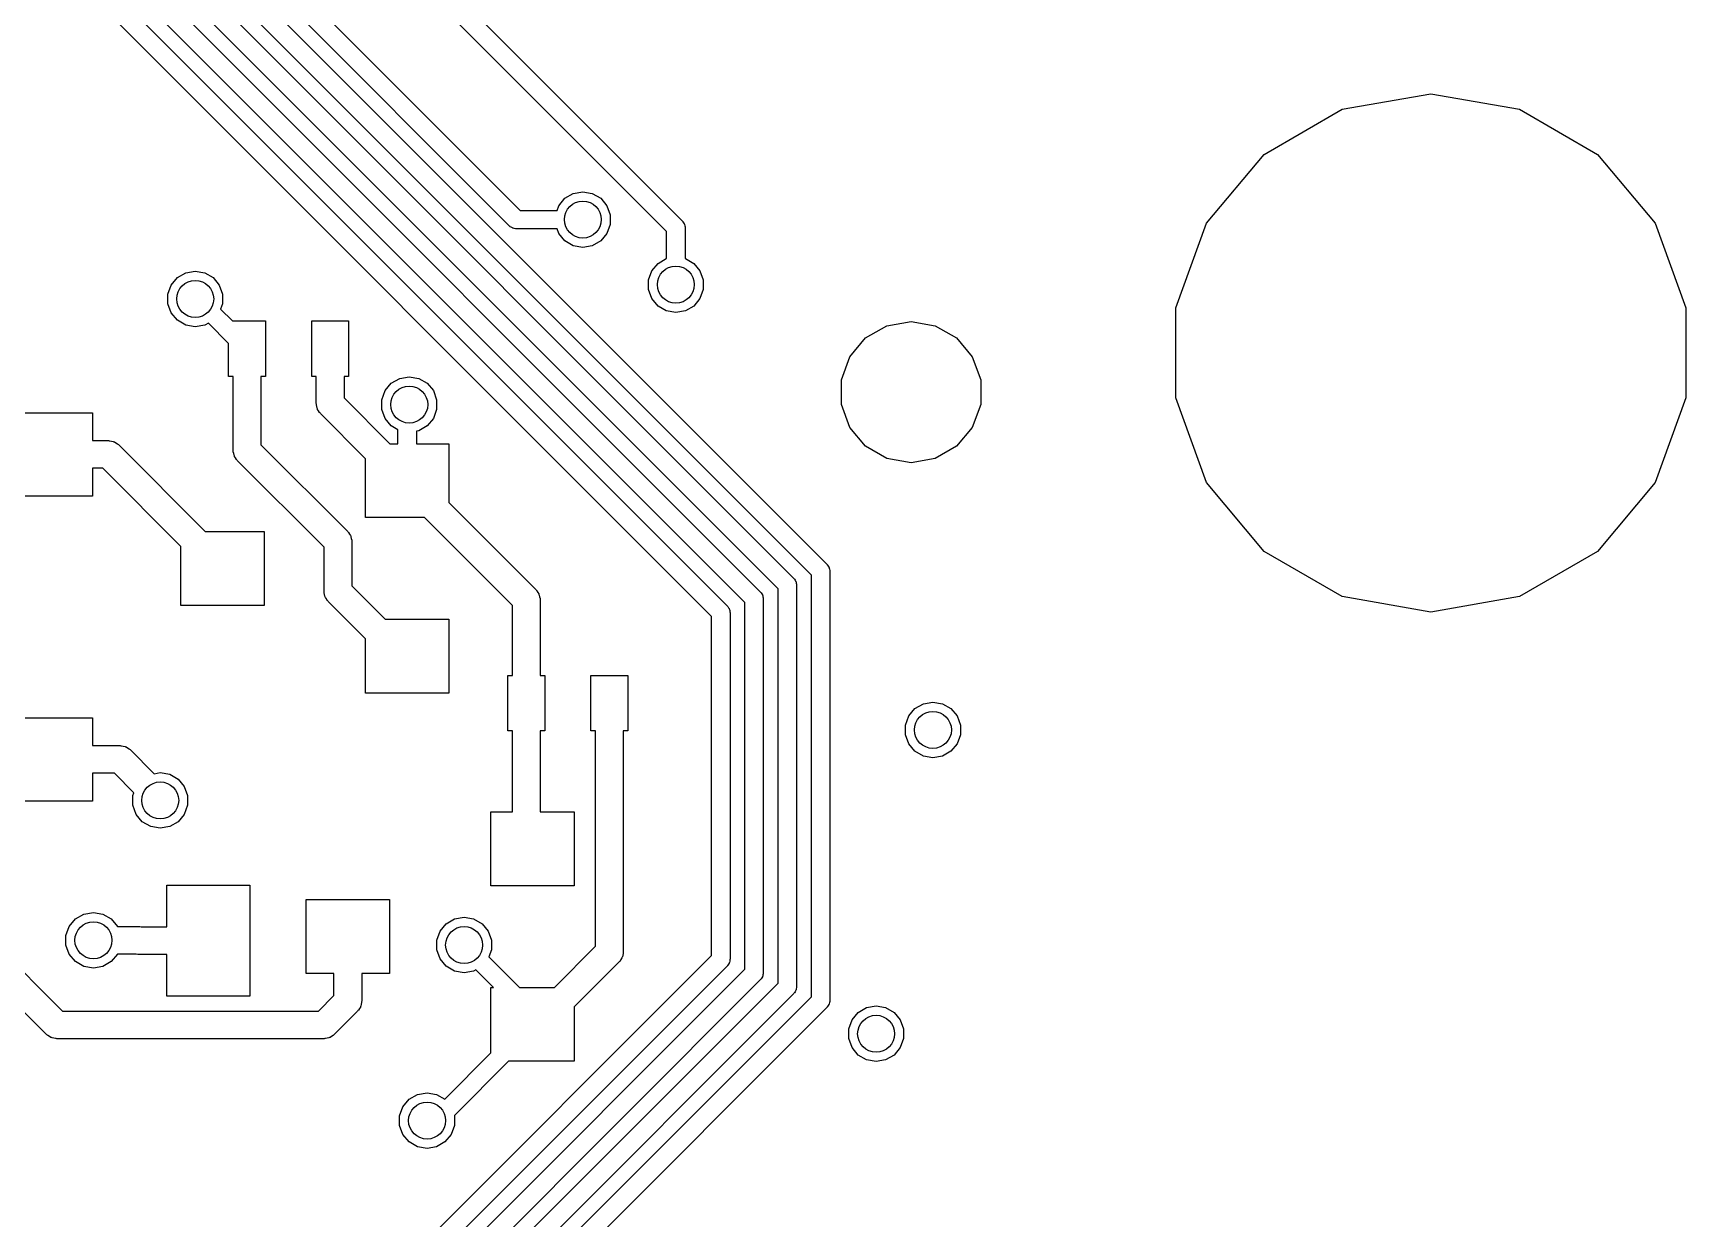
# Model space of a CAD drawing. Extents: x 85.4 to 167.1, y -165.3 to -88.8.
# Drawn here: x 149.25 to 167.15, y -136.33 to -123.5 of the extents above; entities that cross this region are included whole.
import ezdxf

# ---------------------------------------------------------------- set-up
doc = ezdxf.new("R2010")
doc.units = 0
doc.header["$MEASUREMENT"] = 0
doc.layers.add('BLACK', color=7, linetype='CONTINUOUS')

msp = doc.modelspace()

# ---------------------------------------------------------------- linework, layer by layer
at = {"layer": 'Black'}
for p, q in [((151.519, -120.771), (156.283, -125.536)), ((156.112, -125.648), (151.348, -120.884)), ((150.439, -121.841), (157.85, -129.252)), ((154.413, -125.59), (150.628, -121.804)), ((150.799, -121.692), (154.525, -125.419)), ((149.062, -121.993), (156.77, -129.7)), ((150.079, -121.991), (157.49, -129.402)), ((157.679, -129.365), (150.268, -121.954)), ((156.599, -129.812), (148.892, -122.105)), ((149.719, -122.14), (157.13, -129.551)), ((157.319, -129.514), (149.908, -122.103)), ((156.959, -129.663), (149.548, -122.252)), ((163.426, -124.326), (164.385, -124.157)), ((164.385, -124.157), (165.344, -124.326)), ((162.582, -124.813), (163.426, -124.326)), ((165.344, -124.326), (166.188, -124.813)), ((161.956, -125.559), (162.582, -124.813)), ((166.188, -124.813), (166.814, -125.559)), ((155.012, -125.288), (155.102, -125.236)), ((155.102, -125.236), (155.205, -125.218)), ((155.205, -125.218), (155.308, -125.236)), ((155.308, -125.236), (155.399, -125.288)), ((154.525, -125.419), (154.926, -125.419)), ((154.926, -125.419), (154.945, -125.369)), ((154.945, -125.369), (155.012, -125.288)), ((155.399, -125.288), (155.466, -125.369)), ((155.466, -125.369), (155.502, -125.467)), ((154.417, -125.592), (154.413, -125.59)), ((154.42, -125.596), (154.417, -125.592)), ((154.431, -125.602), (154.42, -125.596)), ((154.442, -125.61), (154.431, -125.602)), ((154.446, -125.611), (154.442, -125.61)), ((154.45, -125.613), (154.446, -125.611)), ((155.502, -125.571), (155.466, -125.67)), ((155.502, -125.467), (155.502, -125.571)), ((156.283, -125.536), (156.286, -125.539)), ((156.286, -125.539), (156.289, -125.542)), ((156.289, -125.542), (156.295, -125.554)), ((156.295, -125.554), (156.303, -125.564)), ((156.303, -125.564), (156.304, -125.569)), ((156.304, -125.569), (156.306, -125.572)), ((156.306, -125.572), (156.309, -125.585)), ((156.309, -125.585), (156.312, -125.598)), ((156.312, -125.598), (156.312, -125.602)), ((156.312, -125.602), (156.312, -125.607)), ((156.312, -125.607), (156.312, -125.94)), ((161.623, -126.475), (161.956, -125.559)), ((166.814, -125.559), (167.147, -126.475)), ((154.463, -125.615), (154.45, -125.613)), ((154.475, -125.619), (154.463, -125.615)), ((154.48, -125.618), (154.475, -125.619)), ((154.484, -125.619), (154.48, -125.618)), ((154.926, -125.619), (154.484, -125.619)), ((154.945, -125.67), (154.926, -125.619)), ((155.012, -125.75), (154.945, -125.67)), ((155.102, -125.802), (155.012, -125.75)), ((155.399, -125.75), (155.308, -125.802)), ((155.466, -125.67), (155.399, -125.75)), ((156.112, -125.94), (156.112, -125.648)), ((155.205, -125.82), (155.102, -125.802)), ((155.308, -125.802), (155.205, -125.82)), ((156.019, -125.993), (156.109, -125.94)), ((156.109, -125.94), (156.112, -125.94)), ((156.312, -125.94), (156.315, -125.94)), ((156.315, -125.94), (156.406, -125.993)), ((150.748, -126.227), (150.816, -126.147)), ((150.816, -126.147), (150.906, -126.095)), ((150.906, -126.095), (151.009, -126.076)), ((151.009, -126.076), (151.112, -126.095)), ((151.112, -126.095), (151.203, -126.147)), ((151.203, -126.147), (151.27, -126.227)), ((155.916, -126.171), (155.952, -126.073)), ((155.952, -126.073), (156.019, -125.993)), ((156.406, -125.993), (156.473, -126.073)), ((156.473, -126.073), (156.509, -126.171)), ((150.713, -126.325), (150.748, -126.227)), ((150.713, -126.43), (150.713, -126.325)), ((151.27, -126.227), (151.306, -126.325)), ((151.306, -126.325), (151.306, -126.43)), ((155.916, -126.276), (155.916, -126.171)), ((155.952, -126.374), (155.916, -126.276)), ((156.509, -126.276), (156.473, -126.374)), ((156.509, -126.171), (156.509, -126.276)), ((150.748, -126.528), (150.713, -126.43)), ((151.306, -126.43), (151.284, -126.489)), ((151.284, -126.489), (151.412, -126.616)), ((156.019, -126.454), (155.952, -126.374)), ((156.109, -126.506), (156.019, -126.454)), ((156.212, -126.525), (156.109, -126.506)), ((156.315, -126.506), (156.212, -126.525)), ((156.406, -126.454), (156.315, -126.506)), ((156.473, -126.374), (156.406, -126.454)), ((161.623, -127.449), (161.623, -126.475)), ((167.147, -126.475), (167.147, -127.449)), ((150.816, -126.608), (150.748, -126.528)), ((150.906, -126.661), (150.816, -126.608)), ((151.009, -126.679), (150.906, -126.661)), ((151.112, -126.661), (151.009, -126.679)), ((151.151, -126.638), (151.112, -126.661)), ((151.37, -126.858), (151.151, -126.638)), ((151.412, -126.616), (151.77, -126.616)), ((151.77, -126.616), (151.77, -127.216)), ((152.27, -127.216), (152.27, -126.616)), ((152.27, -126.616), (152.67, -126.616)), ((152.67, -126.616), (152.67, -127.216)), ((158.267, -126.8), (158.497, -126.667)), ((158.497, -126.667), (158.759, -126.621)), ((158.759, -126.621), (159.02, -126.667)), ((159.02, -126.667), (159.25, -126.8)), ((151.37, -127.216), (151.37, -126.858)), ((158.096, -127.004), (158.267, -126.8)), ((159.25, -126.8), (159.421, -127.004)), ((158.005, -127.253), (158.096, -127.004)), ((159.421, -127.004), (159.512, -127.253)), ((151.42, -127.216), (151.37, -127.216)), ((151.42, -128.018), (151.42, -127.216)), ((151.77, -127.216), (151.72, -127.216)), ((151.72, -127.216), (151.72, -127.956)), ((152.32, -127.216), (152.27, -127.216)), ((152.32, -127.51), (152.32, -127.216)), ((152.67, -127.216), (152.62, -127.216)), ((152.62, -127.216), (152.62, -127.448)), ((153.223, -127.238), (153.326, -127.219)), ((153.326, -127.219), (153.429, -127.238)), ((153.029, -127.468), (153.065, -127.37)), ((153.065, -127.37), (153.132, -127.29)), ((153.132, -127.29), (153.223, -127.238)), ((153.429, -127.238), (153.519, -127.29)), ((153.519, -127.29), (153.587, -127.37)), ((153.587, -127.37), (153.622, -127.468)), ((158.005, -127.519), (158.005, -127.253)), ((159.512, -127.253), (159.512, -127.519)), ((152.321, -127.516), (152.32, -127.51)), ((152.321, -127.523), (152.321, -127.516)), ((152.326, -127.542), (152.321, -127.523)), ((152.329, -127.561), (152.326, -127.542)), ((152.333, -127.567), (152.329, -127.561)), ((152.334, -127.573), (152.333, -127.567)), ((152.345, -127.589), (152.334, -127.573)), ((152.62, -127.448), (153.116, -127.944)), ((153.029, -127.573), (153.029, -127.468)), ((153.065, -127.671), (153.029, -127.573)), ((153.622, -127.573), (153.587, -127.671)), ((153.622, -127.468), (153.622, -127.573)), ((158.096, -127.768), (158.005, -127.519)), ((159.512, -127.519), (159.421, -127.768)), ((161.956, -128.364), (161.623, -127.449)), ((167.147, -127.449), (166.814, -128.364)), ((148.697, -127.61), (149.897, -127.61)), ((149.897, -127.61), (149.897, -127.91)), ((152.355, -127.606), (152.345, -127.589)), ((152.36, -127.61), (152.355, -127.606)), ((152.364, -127.616), (152.36, -127.61)), ((152.854, -128.106), (152.364, -127.616)), ((153.132, -127.751), (153.065, -127.671)), ((153.204, -127.793), (153.132, -127.751)), ((153.519, -127.751), (153.429, -127.804)), ((153.587, -127.671), (153.519, -127.751)), ((149.897, -127.91), (150.07, -127.91)), ((150.07, -127.91), (150.077, -127.911)), ((150.077, -127.911), (150.084, -127.911)), ((150.084, -127.911), (150.102, -127.916)), ((150.102, -127.916), (150.122, -127.919)), ((150.122, -127.919), (150.127, -127.922)), ((150.127, -127.922), (150.134, -127.924)), ((150.134, -127.924), (150.15, -127.935)), ((150.15, -127.935), (150.167, -127.945)), ((153.204, -127.944), (153.204, -127.793)), ((153.429, -127.804), (153.404, -127.808)), ((153.404, -127.808), (153.404, -127.944)), ((158.267, -127.972), (158.096, -127.768)), ((159.421, -127.768), (159.25, -127.972)), ((150.167, -127.945), (150.171, -127.95)), ((150.171, -127.95), (150.177, -127.954)), ((150.177, -127.954), (151.116, -128.894)), ((151.421, -128.024), (151.42, -128.018)), ((151.421, -128.031), (151.421, -128.024)), ((151.426, -128.05), (151.421, -128.031)), ((151.429, -128.069), (151.426, -128.05)), ((151.433, -128.075), (151.429, -128.069)), ((151.434, -128.081), (151.433, -128.075)), ((151.445, -128.097), (151.434, -128.081)), ((151.455, -128.114), (151.445, -128.097)), ((151.46, -128.118), (151.455, -128.114)), ((151.72, -127.956), (152.66, -128.895)), ((152.854, -128.744), (152.854, -128.106)), ((153.116, -127.944), (153.204, -127.944)), ((153.404, -127.944), (153.754, -127.944)), ((153.754, -127.944), (153.754, -128.581)), ((158.497, -128.105), (158.267, -127.972)), ((158.759, -128.151), (158.497, -128.105)), ((159.02, -128.105), (158.759, -128.151)), ((159.25, -127.972), (159.02, -128.105)), ((150.008, -128.21), (149.897, -128.21)), ((149.897, -128.21), (149.897, -128.51)), ((150.854, -129.056), (150.008, -128.21)), ((151.464, -128.124), (151.46, -128.118)), ((152.404, -129.064), (151.464, -128.124)), ((162.582, -129.11), (161.956, -128.364)), ((166.814, -128.364), (166.188, -129.11)), ((149.897, -128.51), (148.697, -128.51)), ((153.754, -128.581), (154.699, -129.526)), ((153.492, -128.744), (152.854, -128.744)), ((154.443, -129.695), (153.492, -128.744)), ((151.116, -128.894), (151.754, -128.894)), ((151.754, -128.894), (151.754, -129.694)), ((152.66, -128.895), (152.664, -128.901)), ((152.664, -128.901), (152.669, -128.905)), ((152.669, -128.905), (152.679, -128.922)), ((152.679, -128.922), (152.69, -128.938)), ((152.69, -128.938), (152.692, -128.945)), ((152.692, -128.945), (152.695, -128.95)), ((152.695, -128.95), (152.698, -128.97)), ((152.698, -128.97), (152.703, -128.988)), ((152.703, -128.988), (152.703, -128.995)), ((152.703, -128.995), (152.704, -129.002)), ((152.704, -129.002), (152.704, -129.481)), ((150.854, -129.694), (150.854, -129.056)), ((152.404, -129.544), (152.404, -129.064)), ((163.426, -129.597), (162.582, -129.11)), ((166.188, -129.11), (165.344, -129.597)), ((157.679, -133.928), (157.679, -129.365)), ((157.85, -129.252), (157.852, -129.256)), ((157.852, -129.256), (157.855, -129.259)), ((157.855, -129.259), (157.862, -129.27)), ((157.862, -129.27), (157.87, -129.281)), ((157.87, -129.281), (157.871, -129.285)), ((157.871, -129.285), (157.873, -129.289)), ((157.873, -129.289), (157.875, -129.302)), ((157.875, -129.302), (157.878, -129.314)), ((157.878, -129.314), (157.878, -129.319)), ((157.878, -129.319), (157.879, -129.323)), ((157.879, -129.323), (157.879, -133.969)), ((152.405, -129.55), (152.404, -129.544)), ((152.704, -129.481), (153.066, -129.844)), ((154.699, -129.526), (154.703, -129.532)), ((154.703, -129.532), (154.708, -129.536)), ((154.708, -129.536), (154.717, -129.553)), ((157.319, -133.779), (157.319, -129.514)), ((157.49, -129.402), (157.492, -129.405)), ((157.492, -129.405), (157.495, -129.408)), ((157.495, -129.408), (157.502, -129.419)), ((157.502, -129.419), (157.509, -129.43)), ((157.509, -129.43), (157.511, -129.434)), ((157.511, -129.434), (157.513, -129.438)), ((157.513, -129.438), (157.515, -129.451)), ((157.515, -129.451), (157.518, -129.464)), ((157.518, -129.464), (157.518, -129.468)), ((157.518, -129.468), (157.519, -129.472)), ((157.519, -129.472), (157.519, -133.82)), ((151.754, -129.694), (150.854, -129.694)), ((152.404, -129.557), (152.405, -129.55)), ((152.41, -129.576), (152.404, -129.557)), ((152.413, -129.595), (152.41, -129.576)), ((152.416, -129.601), (152.413, -129.595)), ((152.418, -129.607), (152.416, -129.601)), ((152.429, -129.623), (152.418, -129.607)), ((152.439, -129.64), (152.429, -129.623)), ((152.444, -129.644), (152.439, -129.64)), ((152.448, -129.65), (152.444, -129.644)), ((152.854, -130.056), (152.448, -129.65)), ((154.443, -130.451), (154.443, -129.695)), ((154.717, -129.553), (154.729, -129.569)), ((154.729, -129.569), (154.73, -129.575)), ((154.73, -129.575), (154.734, -129.581)), ((154.734, -129.581), (154.737, -129.6)), ((154.737, -129.6), (154.742, -129.619)), ((154.742, -129.619), (154.742, -129.626)), ((154.742, -129.626), (154.743, -129.632)), ((154.743, -129.632), (154.743, -130.451)), ((156.77, -129.7), (156.772, -129.703)), ((156.772, -129.703), (156.775, -129.706)), ((156.775, -129.706), (156.782, -129.718)), ((156.782, -129.718), (156.789, -129.728)), ((156.959, -133.629), (156.959, -129.663)), ((157.13, -129.551), (157.132, -129.554)), ((157.132, -129.554), (157.135, -129.557)), ((157.135, -129.557), (157.142, -129.568)), ((157.142, -129.568), (157.149, -129.579)), ((157.149, -129.579), (157.151, -129.583)), ((157.151, -129.583), (157.153, -129.587)), ((157.153, -129.587), (157.155, -129.6)), ((157.155, -129.6), (157.158, -129.613)), ((157.158, -129.613), (157.158, -129.617)), ((157.158, -129.617), (157.159, -129.621)), ((157.159, -129.621), (157.159, -133.671)), ((164.385, -129.766), (163.426, -129.597)), ((165.344, -129.597), (164.385, -129.766)), ((153.066, -129.844), (153.754, -129.844)), ((153.754, -129.844), (153.754, -130.644)), ((156.599, -133.48), (156.599, -129.812)), ((156.789, -129.728), (156.791, -129.732)), ((156.791, -129.732), (156.793, -129.736)), ((156.793, -129.736), (156.795, -129.749)), ((156.795, -129.749), (156.798, -129.762)), ((156.798, -129.762), (156.798, -129.766)), ((156.798, -129.766), (156.799, -129.77)), ((156.799, -129.77), (156.799, -133.522)), ((152.854, -130.644), (152.854, -130.056)), ((154.393, -131.051), (154.393, -130.451)), ((154.393, -130.451), (154.443, -130.451)), ((154.743, -130.451), (154.793, -130.451)), ((154.793, -130.451), (154.793, -131.051)), ((155.293, -131.051), (155.293, -130.451)), ((155.293, -130.451), (155.693, -130.451)), ((155.693, -130.451), (155.693, -131.051)), ((153.754, -130.644), (152.854, -130.644)), ((158.801, -130.81), (158.892, -130.758)), ((158.892, -130.758), (158.995, -130.74)), ((158.995, -130.74), (159.098, -130.758)), ((159.098, -130.758), (159.189, -130.81)), ((148.697, -130.91), (149.897, -130.91)), ((149.897, -130.91), (149.897, -131.21)), ((158.698, -130.989), (158.734, -130.89)), ((158.734, -130.89), (158.801, -130.81)), ((159.189, -130.81), (159.256, -130.89)), ((159.256, -130.89), (159.292, -130.989)), ((154.443, -131.051), (154.393, -131.051)), ((154.443, -131.926), (154.443, -131.051)), ((154.793, -131.051), (154.743, -131.051)), ((154.743, -131.051), (154.743, -131.926)), ((155.343, -131.051), (155.293, -131.051)), ((155.343, -133.382), (155.343, -131.051)), ((155.693, -131.051), (155.643, -131.051)), ((155.643, -131.051), (155.643, -133.444)), ((158.698, -131.093), (158.698, -130.989)), ((158.734, -131.192), (158.698, -131.093)), ((159.292, -131.093), (159.256, -131.192)), ((159.292, -130.989), (159.292, -131.093)), ((149.897, -131.21), (150.197, -131.21)), ((150.197, -131.21), (150.204, -131.211)), ((150.204, -131.211), (150.21, -131.211)), ((150.21, -131.211), (150.229, -131.216)), ((150.229, -131.216), (150.249, -131.219)), ((150.249, -131.219), (150.254, -131.222)), ((150.254, -131.222), (150.261, -131.224)), ((150.261, -131.224), (150.277, -131.235)), ((150.277, -131.235), (150.294, -131.245)), ((150.294, -131.245), (150.298, -131.25)), ((150.298, -131.25), (150.303, -131.254)), ((150.303, -131.254), (150.563, -131.514)), ((158.801, -131.272), (158.734, -131.192)), ((158.892, -131.324), (158.801, -131.272)), ((158.995, -131.342), (158.892, -131.324)), ((159.098, -131.324), (158.995, -131.342)), ((159.189, -131.272), (159.098, -131.324)), ((159.256, -131.192), (159.189, -131.272)), ((150.135, -131.51), (149.897, -131.51)), ((149.897, -131.51), (149.897, -131.81)), ((150.345, -131.72), (150.135, -131.51)), ((150.563, -131.514), (150.63, -131.502)), ((150.63, -131.502), (150.733, -131.52)), ((150.733, -131.52), (150.823, -131.573)), ((150.823, -131.573), (150.891, -131.653)), ((150.891, -131.653), (150.926, -131.751)), ((149.897, -131.81), (148.697, -131.81)), ((150.333, -131.751), (150.345, -131.72)), ((150.333, -131.856), (150.333, -131.751)), ((150.369, -131.954), (150.333, -131.856)), ((150.926, -131.856), (150.891, -131.954)), ((150.926, -131.751), (150.926, -131.856)), ((150.436, -132.034), (150.369, -131.954)), ((150.527, -132.086), (150.436, -132.034)), ((150.823, -132.034), (150.733, -132.086)), ((150.891, -131.954), (150.823, -132.034)), ((154.211, -132.726), (154.211, -131.926)), ((154.211, -131.926), (154.443, -131.926)), ((154.743, -131.926), (155.111, -131.926)), ((155.111, -131.926), (155.111, -132.726)), ((150.63, -132.104), (150.527, -132.086)), ((150.733, -132.086), (150.63, -132.104)), ((150.7, -133.172), (150.7, -132.722)), ((150.7, -132.722), (151.6, -132.722)), ((151.6, -132.722), (151.6, -133.922)), ((155.111, -132.726), (154.211, -132.726)), ((152.211, -133.676), (152.211, -132.876)), ((152.211, -132.876), (153.111, -132.876)), ((153.111, -132.876), (153.111, -133.676)), ((149.646, -133.166), (149.713, -133.086)), ((149.713, -133.086), (149.804, -133.034)), ((149.804, -133.034), (149.907, -133.016)), ((149.907, -133.016), (150.01, -133.034)), ((150.01, -133.034), (150.1, -133.086)), ((150.1, -133.086), (150.168, -133.166)), ((153.727, -133.137), (153.817, -133.085)), ((153.817, -133.085), (153.92, -133.067)), ((153.92, -133.067), (154.023, -133.085)), ((154.023, -133.085), (154.114, -133.137)), ((148.707, -133.216), (149.573, -134.082)), ((149.61, -133.265), (149.646, -133.166)), ((149.61, -133.369), (149.61, -133.265)), ((150.168, -133.166), (150.168, -133.167)), ((150.168, -133.167), (150.395, -133.167)), ((150.395, -133.167), (150.402, -133.168)), ((150.402, -133.168), (150.408, -133.167)), ((150.408, -133.167), (150.425, -133.172)), ((150.425, -133.172), (150.7, -133.172)), ((153.624, -133.315), (153.659, -133.217)), ((153.659, -133.217), (153.727, -133.137)), ((154.114, -133.137), (154.181, -133.217)), ((154.181, -133.217), (154.217, -133.315)), ((139.249, -150.83), (156.599, -133.48)), ((149.404, -134.338), (148.538, -133.472)), ((149.646, -133.467), (149.61, -133.369)), ((149.713, -133.548), (149.646, -133.467)), ((150.168, -133.467), (150.1, -133.548)), ((150.371, -133.467), (150.168, -133.467)), ((150.168, -133.467), (150.168, -133.467)), ((150.387, -133.471), (150.371, -133.467)), ((150.394, -133.471), (150.387, -133.471)), ((150.4, -133.472), (150.394, -133.471)), ((150.7, -133.472), (150.4, -133.472)), ((150.7, -133.922), (150.7, -133.472)), ((153.624, -133.42), (153.624, -133.315)), ((153.659, -133.518), (153.624, -133.42)), ((154.217, -133.42), (154.189, -133.495)), ((154.217, -133.315), (154.217, -133.42)), ((154.899, -133.826), (155.343, -133.382)), ((155.637, -133.476), (155.634, -133.496)), ((155.642, -133.458), (155.637, -133.476)), ((155.643, -133.444), (155.642, -133.451)), ((155.642, -133.451), (155.642, -133.458)), ((156.77, -133.592), (139.42, -150.942)), ((149.804, -133.6), (149.713, -133.548)), ((149.907, -133.618), (149.804, -133.6)), ((150.01, -133.6), (149.907, -133.618)), ((149.926, -140.663), (156.959, -133.629)), ((150.1, -133.548), (150.01, -133.6)), ((153.727, -133.598), (153.659, -133.518)), ((153.817, -133.651), (153.727, -133.598)), ((153.92, -133.669), (153.817, -133.651)), ((154.023, -133.651), (153.92, -133.669)), ((154.048, -133.637), (154.023, -133.651)), ((154.237, -133.826), (154.048, -133.637)), ((154.189, -133.495), (154.52, -133.826)), ((155.599, -133.551), (155.111, -134.038)), ((155.603, -133.545), (155.599, -133.551)), ((155.608, -133.541), (155.603, -133.545)), ((155.617, -133.524), (155.608, -133.541)), ((155.629, -133.508), (155.617, -133.524)), ((155.63, -133.501), (155.629, -133.508)), ((155.634, -133.496), (155.63, -133.501)), ((156.772, -133.589), (156.77, -133.592)), ((156.775, -133.586), (156.772, -133.589)), ((156.782, -133.575), (156.775, -133.586)), ((156.789, -133.564), (156.782, -133.575)), ((156.791, -133.56), (156.789, -133.564)), ((156.793, -133.556), (156.791, -133.56)), ((156.795, -133.543), (156.793, -133.556)), ((156.798, -133.53), (156.795, -133.543)), ((156.799, -133.522), (156.798, -133.526)), ((156.798, -133.526), (156.798, -133.53)), ((157.13, -133.742), (150.096, -140.775)), ((150.486, -140.612), (157.319, -133.779)), ((152.511, -133.676), (152.211, -133.676)), ((152.511, -133.914), (152.511, -133.676)), ((153.111, -133.676), (152.811, -133.676)), ((152.811, -133.676), (152.811, -133.976)), ((154.211, -134.535), (154.211, -133.826)), ((154.211, -133.826), (154.237, -133.826)), ((154.52, -133.826), (154.899, -133.826)), ((157.132, -133.738), (157.13, -133.742)), ((157.135, -133.735), (157.132, -133.738)), ((157.142, -133.724), (157.135, -133.735)), ((157.149, -133.713), (157.142, -133.724)), ((157.151, -133.709), (157.149, -133.713)), ((157.153, -133.705), (157.151, -133.709)), ((157.155, -133.692), (157.153, -133.705)), ((157.158, -133.68), (157.155, -133.692)), ((157.159, -133.671), (157.158, -133.675)), ((157.158, -133.675), (157.158, -133.68)), ((157.515, -133.841), (157.513, -133.854)), ((157.518, -133.829), (157.515, -133.841)), ((157.519, -133.82), (157.518, -133.824)), ((157.518, -133.824), (157.518, -133.829)), ((157.49, -133.891), (150.656, -140.724)), ((151.6, -133.922), (150.7, -133.922)), ((150.846, -140.761), (157.679, -133.928)), ((152.343, -134.082), (152.511, -133.914)), ((152.805, -134.008), (152.802, -134.028)), ((152.81, -133.989), (152.805, -134.008)), ((152.811, -133.976), (152.81, -133.983)), ((152.81, -133.983), (152.81, -133.989)), ((157.492, -133.887), (157.49, -133.891)), ((157.495, -133.884), (157.492, -133.887)), ((157.502, -133.873), (157.495, -133.884)), ((157.509, -133.862), (157.502, -133.873)), ((157.511, -133.858), (157.509, -133.862)), ((157.513, -133.854), (157.511, -133.858)), ((157.862, -134.022), (157.855, -134.033)), ((157.87, -134.011), (157.862, -134.022)), ((157.871, -134.007), (157.87, -134.011)), ((157.873, -134.003), (157.871, -134.007)), ((157.875, -133.99), (157.873, -134.003)), ((157.878, -133.978), (157.875, -133.99)), ((157.879, -133.969), (157.878, -133.973)), ((157.878, -133.973), (157.878, -133.978)), ((149.573, -134.082), (152.343, -134.082)), ((157.85, -134.04), (151.016, -140.873)), ((152.767, -134.082), (152.511, -134.338)), ((152.771, -134.077), (152.767, -134.082)), ((152.776, -134.073), (152.771, -134.077)), ((152.786, -134.056), (152.776, -134.073)), ((152.797, -134.04), (152.786, -134.056)), ((152.799, -134.033), (152.797, -134.04)), ((152.802, -134.028), (152.799, -134.033)), ((155.111, -134.038), (155.111, -134.626)), ((157.852, -134.036), (157.85, -134.04)), ((157.855, -134.033), (157.852, -134.036)), ((158.084, -134.276), (158.12, -134.177)), ((158.12, -134.177), (158.187, -134.097)), ((158.187, -134.097), (158.277, -134.045)), ((158.277, -134.045), (158.38, -134.027)), ((158.38, -134.027), (158.483, -134.045)), ((158.483, -134.045), (158.574, -134.097)), ((158.574, -134.097), (158.641, -134.177)), ((158.641, -134.177), (158.677, -134.276)), ((149.41, -134.342), (149.404, -134.338)), ((149.414, -134.347), (149.41, -134.342)), ((149.431, -134.357), (149.414, -134.347)), ((149.447, -134.368), (149.431, -134.357)), ((149.453, -134.37), (149.447, -134.368)), ((149.459, -134.373), (149.453, -134.37)), ((149.478, -134.376), (149.459, -134.373)), ((149.497, -134.381), (149.478, -134.376)), ((152.437, -134.376), (152.418, -134.381)), ((152.457, -134.373), (152.437, -134.376)), ((152.462, -134.37), (152.457, -134.373)), ((152.469, -134.368), (152.462, -134.37)), ((152.485, -134.357), (152.469, -134.368)), ((152.502, -134.347), (152.485, -134.357)), ((152.506, -134.342), (152.502, -134.347)), ((152.511, -134.338), (152.506, -134.342)), ((158.084, -134.38), (158.084, -134.276)), ((158.12, -134.478), (158.084, -134.38)), ((158.677, -134.38), (158.641, -134.478)), ((158.677, -134.276), (158.677, -134.38)), ((149.504, -134.381), (149.497, -134.381)), ((149.51, -134.382), (149.504, -134.381)), ((152.405, -134.382), (149.51, -134.382)), ((152.412, -134.381), (152.405, -134.382)), ((152.418, -134.381), (152.412, -134.381)), ((153.71, -135.036), (154.211, -134.535)), ((158.187, -134.558), (158.12, -134.478)), ((158.277, -134.611), (158.187, -134.558)), ((158.574, -134.558), (158.483, -134.611)), ((158.641, -134.478), (158.574, -134.558)), ((154.402, -134.626), (153.815, -135.214)), ((155.111, -134.626), (154.402, -134.626)), ((158.38, -134.629), (158.277, -134.611)), ((158.483, -134.611), (158.38, -134.629)), ((153.258, -135.117), (153.325, -135.037)), ((153.325, -135.037), (153.416, -134.985)), ((153.416, -134.985), (153.519, -134.966)), ((153.519, -134.966), (153.622, -134.985)), ((153.622, -134.985), (153.71, -135.036)), ((153.222, -135.215), (153.258, -135.117)), ((153.222, -135.32), (153.222, -135.215)), ((153.815, -135.214), (153.815, -135.215)), ((153.815, -135.215), (153.815, -135.32)), ((153.258, -135.418), (153.222, -135.32)), ((153.325, -135.498), (153.258, -135.418)), ((153.78, -135.418), (153.712, -135.498)), ((153.815, -135.32), (153.78, -135.418)), ((153.416, -135.551), (153.325, -135.498)), ((153.519, -135.569), (153.416, -135.551)), ((153.622, -135.551), (153.519, -135.569)), ((153.712, -135.498), (153.622, -135.551))]:
    msp.add_line(p, q, dxfattribs=at)
for centre in [(155.205, -125.519), (156.212, -126.223), (151.009, -126.378), (153.326, -127.521), (158.995, -131.041), (150.63, -131.803), (149.907, -133.317), (153.92, -133.368), (158.38, -134.328), (153.519, -135.268)]:
    msp.add_circle(centre, 0.2, dxfattribs=at)

doc.saveas('drawing.dxf')
